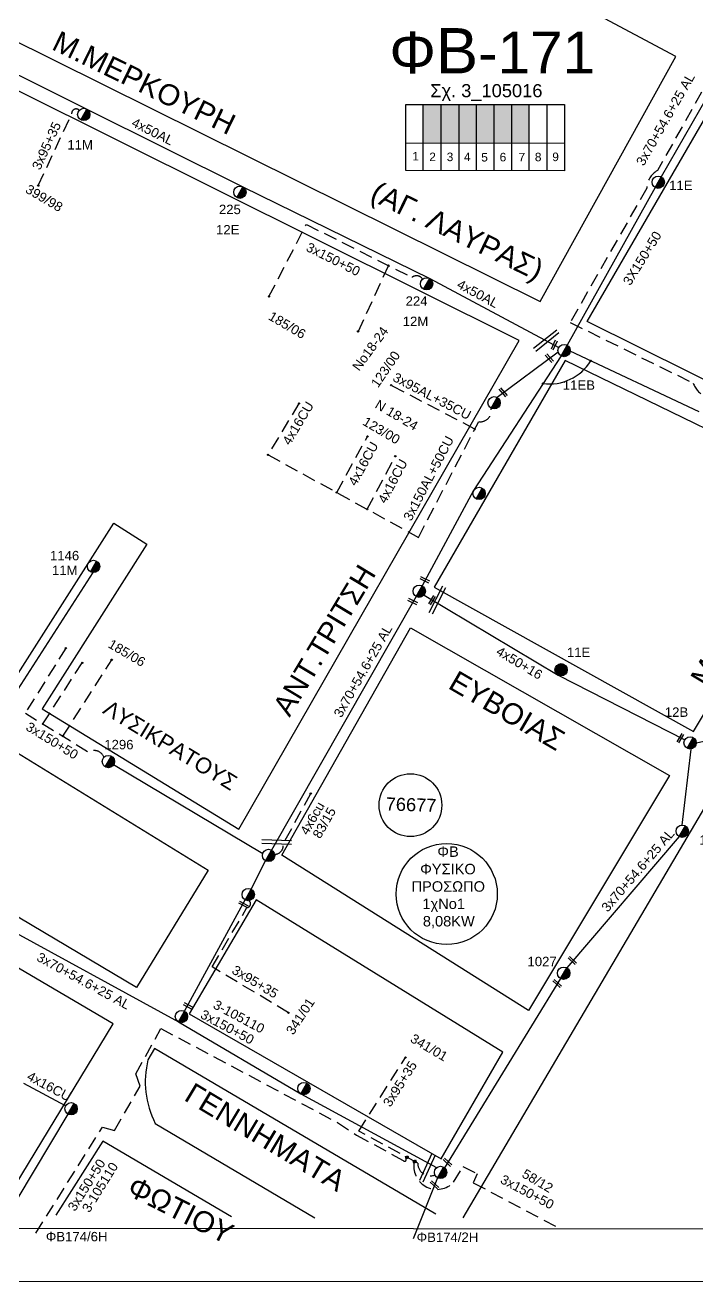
# Model space of a CAD drawing. Header units: millimetres. Extents: x 855 to 3091, y 750 to 2767.
# Drawn here: x 2088.7 to 2217.2, y 753.1 to 993.6 of the extents above; entities that cross this region are included whole.
import ezdxf
from ezdxf.enums import TextEntityAlignment as Align

# ---------------------------------------------------------------- set-up
doc = ezdxf.new("R2010")
doc.units = ezdxf.units.MM
doc.linetypes.add('DASHED', pattern=[19.05, 12.7, -6.35])
for name, color, linetype, lineweight in [('3x150+50', 7, 'Continuous', 30), ('3x150AL+50CU', 7, 'Continuous', 30), ('3x70+54.6+25 AL', 7, 'SYN_LINE', 30), ('3x95+35', 7, 'Continuous', 30), ('3x95AL+35CU', 7, 'Continuous', 30), ('4x16CU', 7, 'Continuous', 30), ('4x50+16', 7, 'Continuous', 30), ('4x50AL', 7, 'Continuous', 30), ('4x6CU', 7, 'Continuous', 30), ('Υπόβαθρο ΔΕΗ', 7, 'Continuous', 30)]:
    doc.layers.add(name, color=color, linetype=linetype, lineweight=lineweight)
for name, color, linetype in [('Pillar OTE', 7, 'Continuous'), ('TEXT ΚΑΛΩΔΙΩΝ', 7, 'Continuous'), ('Άγνωστα', 7, 'Continuous'), ('Επιγραφές - Σχήματα', 7, 'Continuous'), ('Καλώδια ΧΤ   3x150AL+50CU', 7, 'DASHED'), ('Μηχανική τομή', 7, 'Continuous'), ('Στύλος Ξύλινος', 7, 'Continuous'), ('Στύλος Ξύλινος @ 1', 7, 'Continuous'), ('Στύλος ΦΜ', 7, 'Continuous'), ('Στύλος ΦΜ @ 1', 7, 'Continuous'), ('Συνδέσεις', 7, 'Continuous'), ('Τομή', 7, 'Continuous')]:
    doc.layers.add(name, color=color, linetype=linetype)
doc.styles.add('arial', font='arial.ttf')
doc.styles.get("Standard").update_dxf_attribs({"font": 'arial.ttf'})
doc.linetypes.add('SYN_LINE', pattern='A,0.5,-0.0001,["/\\/\\/\\/",Standard,S=0.1,R=0,X=0,Y=-0.05],-0.25', length=0.7501)

# ---------------------------------------------------------------- blocks, each defined once
blk = doc.blocks.new('ΥΠΑΡΧΩΝ ΤΣΙΜΕΝΤΕΝΙΟΣ ΣΤΥΛΟΣ')
at = {"layer": 'Στύλος ΦΜ'}
blk.add_hatch(color=7, dxfattribs=at).paths.add_polyline_path([(-1.29, -2.28, 0.574793), (2.62, 0, 0.268822), (1.3, 2.27)])
at = {"layer": 'Στύλος ΦΜ', "color": 7}
blk.add_line((-1.29, -2.28), (1.3, 2.27), dxfattribs=at)
blk.add_circle((0, 0), 2.62, dxfattribs=at)
at = {"layer": 'Στύλος ΦΜ', "flags": 4}
for tag, p in [('ΑΡΙΘΜΟΣ', (-4.68, 8.05)), ('ΤΥΠΟΣ', (-4.91, 3.03))]:
    blk.add_attdef(tag, p, '', height=4, dxfattribs=at)
blk = doc.blocks.new('ΥΠΑΡΧΩΝ ΞΥΛΙΝΟΣ ΣΤΥΛΟΣ')
at = {"layer": 'Στύλος Ξύλινος'}
h = blk.add_hatch(color=7, dxfattribs=at)
h.paths.add_polyline_path([(-2.62, 0, 0.270008), (-1.29, -2.28), (1.3, 2.27, 0.576266)])
h.paths.add_polyline_path([(-1.29, -2.28, 0.574793), (2.62, 0, 0.268822), (1.3, 2.27)])
at = {"layer": 'Στύλος Ξύλινος', "color": 7}
blk.add_line((-1.29, -2.28), (1.3, 2.27), dxfattribs=at)
blk.add_circle((0, 0), 2.62, dxfattribs=at)
at = {"layer": 'Στύλος Ξύλινος', "flags": 4}
for tag, p in [('ΑΡΙΘΜΟΣ', (-4.91, 8.6)), ('ΤΥΠΟΣ', (-4.85, 3.39))]:
    blk.add_attdef(tag, p, '', height=4, dxfattribs=at)
blk = doc.blocks.new('ΜΗΧΑΝΙΚΗ ΤΟΜΗ')
at = {"layer": 'Μηχανική τομή', "ltscale": 40}
for p, q in [((-1.89, 0.78), (5.69, 0.78)), ((-1.89, -0.77), (5.69, -0.77))]:
    blk.add_line(p, q, dxfattribs=at)
blk = doc.blocks.new('_ΣΥΝΔΕΣΗ')
at = {"layer": 'Συνδέσεις', "linetype": 'SYN_LINE', "ltscale": 40}
blk.add_hatch(color=256, dxfattribs=at).paths.add_polyline_path([(0.5, -0.01, 1), (-0.5, -0.01, 1)])
at = {"layer": 'Συνδέσεις'}
blk.add_circle((0, -0.01), 0.5, dxfattribs=at)
blk = doc.blocks.new('ΤΟΜΗ')
at = {"layer": 'Τομή', "ltscale": 40}
for p, q in [((-5.68, 0), (17.06, 0)), ((-5.68, -2.77), (17.06, -2.77))]:
    blk.add_line(p, q, dxfattribs=at)
blk = doc.blocks.new('TSONTA XT1')
at = {"ltscale": 40}
h = blk.add_hatch(color=256, dxfattribs=at)
h.dxf.hatch_style = 1
h.paths.add_polyline_path([(595.96, 2487.66), (597.07, 2488.77), (595.96, 2489.87), (594.85, 2488.77)])
blk.add_lwpolyline([(594.85, 2488.77), (595.96, 2489.87), (597.07, 2488.77), (595.96, 2487.66)], close=True, dxfattribs=at)

msp = doc.modelspace()

# ---------------------------------------------------------------- hatches: boundary and pattern name
at = {"layer": 'Καλώδια ΧΤ   3x150AL+50CU', "linetype": 'DASHED', "lineweight": -3, "ltscale": 0.2}
h = msp.add_hatch(color=133, dxfattribs=at)
h.dxf.hatch_style = 1
h.paths.add_polyline_path([(2168.29, 978.42), (2164.85, 978.42), (2164.85, 971.06), (2168.29, 971.06)])
h = msp.add_hatch(color=6, dxfattribs=at)
h.dxf.hatch_style = 1
h.paths.add_polyline_path([(2168.29, 971.06), (2171.73, 971.05), (2171.73, 978.42), (2168.29, 978.42)])
h = msp.add_hatch(color=27, dxfattribs=at)
h.dxf.hatch_style = 1
h.paths.add_polyline_path([(2175.03, 978.42), (2171.73, 978.42), (2171.73, 971.05), (2175.03, 971.05)])
h = msp.add_hatch(color=1, dxfattribs=at)
h.dxf.hatch_style = 1
h.paths.add_polyline_path([(2178.41, 978.42), (2175.03, 978.42), (2175.03, 971.05), (2178.41, 971.05)])
h = msp.add_hatch(color=2, dxfattribs=at)
h.dxf.hatch_style = 1
h.paths.add_polyline_path([(2178.41, 971.05), (2181.81, 971.04), (2181.81, 978.42), (2178.41, 978.42)])
h = msp.add_hatch(color=85, dxfattribs=at)
h.dxf.hatch_style = 1
h.paths.add_polyline_path([(2181.81, 971.05), (2185.21, 971.04), (2185.21, 978.42), (2181.81, 978.42)])

# ---------------------------------------------------------------- linework, layer by layer
at = {"lineweight": -3, "ltscale": 0.2}
msp.add_circle((2169.35, 827.35), 9.67, dxfattribs=at)
at = {"layer": '3x150+50', "lineweight": -3}
msp.add_lwpolyline([(876.93, 763.69), (2934.6, 763.16), (2934.6, 1746.06), (876.93, 1746.06)], close=True, dxfattribs=at)
at = {"layer": '3x150+50', "color": 133, "linetype": 'DASHED', "lineweight": -3, "ltscale": 0.2}
msp.add_lwpolyline([(2248.55, 986.73), (2251.84, 992.51), (2234.04, 1002.65, 0.685474), (2229.32, 1000.73), (2209.66, 965.76, 0.262762), (2207.61, 962.41), (2192.97, 936.7), (2216.51, 925.11, 0.467057), (2222.21, 922.75)], format="xyb", dxfattribs=at)
at = {"layer": '3x150+50', "color": 30, "linetype": 'DASHED', "lineweight": -3, "ltscale": 0.2}
for points in [[(2135.34, 941.68), (2142.49, 955.47), (2162.71, 945.33, -0.450396), (2164.74, 945, 19.619072)], [(2096.48, 874.42), (2088.73, 861.97), (2100.87, 854.49, -0.479268), (2103.77, 853.51, 23.330205)], [(2090.73, 762.47), (2103.47, 782.73), (2105.8, 782.11), (2110.71, 790.6), (2109.85, 792.93), (2114.67, 801.62), (2148.44, 783.62), (2152.09, 781.21), (2161.01, 776.37), (2161.01, 776.37, 0.93116), (2161.59, 776.66)], [(2163.08, 775.85, 0.725852), (2170.67, 772.21), (2172.46, 775.24), (2175.2, 773.79), (2174.43, 772.11), (2190.96, 763.35)], [(2163.8, 775.88, 0.537206), (2167.09, 773.6, 105.922967)]]:
    msp.add_lwpolyline(points, format="xyb", dxfattribs=at)
for points in [[(2158.18, 947.6), (2152.39, 934.99)], [(2092.08, 859.91), (2099.61, 871.58)], [(2095.92, 857.54), (2105.26, 872.17)]]:
    msp.add_lwpolyline(points, dxfattribs=at)
at = {"layer": '3x150AL+50CU', "color": 6, "linetype": 'DASHED', "lineweight": -3, "ltscale": 0.2}
msp.add_lwpolyline([(2135.16, 911.38), (2163.93, 895.59), (2175.47, 917.73, 0.530476), (2177.83, 920.31, -4.096816)], format="xyb", dxfattribs=at)
at = {"layer": '3x70+54.6+25 AL', "color": 6, "linetype": 'SYN_LINE', "lineweight": -3, "ltscale": 15}
for points in [[(2230.9, 1000.35), (2210.4, 964.56)], [(2209.24, 962.52), (2192.39, 932.36)], [(2190.67, 931.03), (2178.99, 922.36)]]:
    msp.add_lwpolyline(points, dxfattribs=at)
at = {"layer": '3x70+54.6+25 AL', "color": 133, "linetype": 'SYN_LINE', "lineweight": -3, "ltscale": 15}
for points in [[(2217.63, 919.58), (2192.97, 931.19)], [(2191.22, 930.31), (2174.5, 904.55), (2164.68, 886.32)], [(2163.51, 884.27), (2135.85, 835.74)]]:
    msp.add_lwpolyline(points, dxfattribs=at)
at = {"layer": '3x70+54.6+25 AL', "color": 5, "linetype": 'SYN_LINE', "lineweight": -3, "ltscale": 15}
msp.add_lwpolyline([(2029.14, 772.91), (2046.44, 799.48), (2065.34, 832.98), (2082.72, 859.43), (2101.69, 888.86)], dxfattribs=at)
at = {"layer": '3x70+54.6+25 AL', "color": 85, "linetype": 'SYN_LINE', "lineweight": -3, "ltscale": 10}
msp.add_lwpolyline([(2225.97, 858.07), (2217.1, 856.21)], dxfattribs=at)
at = {"layer": '3x70+54.6+25 AL', "color": 151, "linetype": 'SYN_LINE', "lineweight": -3, "ltscale": 15}
for points in [[(2216.03, 855.08), (2214.36, 840.54)], [(2213.84, 838.34), (2192.31, 813.23)], [(2191.14, 811.18), (2168.94, 774.98)], [(2167.58, 773.07), (2162.93, 761.4)]]:
    msp.add_lwpolyline(points, dxfattribs=at)
at = {"layer": '3x70+54.6+25 AL', "color": 30, "linetype": 'SYN_LINE', "lineweight": -3, "ltscale": 15}
for points in [[(2134.14, 835.05), (2105.6, 852.04)], [(2065.96, 833.92), (2083.45, 821.74), (2118.01, 802.88), (2141.45, 789.09), (2167.41, 775)], [(2119.18, 804.92), (2130.79, 826.21)]]:
    msp.add_lwpolyline(points, dxfattribs=at)
at = {"layer": '3x70+54.6+25 AL', "color": 30, "linetype": 'SYN_LINE', "lineweight": -3, "ltscale": 8}
msp.add_lwpolyline([(2131.95, 828.25), (2134.68, 833.69)], dxfattribs=at)
at = {"layer": '3x70+54.6+25 AL', "color": 27, "linetype": 'SYN_LINE', "lineweight": -3, "ltscale": 15}
msp.add_lwpolyline([(2083.81, 763.38), (2096.89, 785.24)], dxfattribs=at)
at = {"layer": '3x95+35', "color": 30, "linetype": 'DASHED', "lineweight": -3, "ltscale": 0.2}
for points in [[(2091.21, 962.89), (2097.59, 976.64, -0.711802), (2099.04, 977.3, -3.638061)], [(2139.08, 804.64), (2124.45, 813.41), (2131.13, 824.75, 0.702977), (2131.52, 826.07, 26.697173)]]:
    msp.add_lwpolyline(points, format="xyb", dxfattribs=at)
msp.add_lwpolyline([(2163.8, 775.88), (2152.53, 782), (2161.46, 796.05)], dxfattribs=at)
at = {"layer": '3x95AL+35CU', "color": 6, "linetype": 'DASHED', "lineweight": -3, "ltscale": 0.2}
msp.add_lwpolyline([(2174.73, 916.3), (2158.72, 924.68)], dxfattribs=at)
at = {"layer": '4x16CU', "color": 6, "linetype": 'DASHED', "lineweight": -3, "ltscale": 0.2}
for points in [[(2141.06, 921.21), (2135.16, 911.38)], [(2148.3, 904.17), (2154.19, 914.92)], [(2154.13, 900.97), (2159.49, 911.09)]]:
    msp.add_lwpolyline(points, dxfattribs=at)
at = {"layer": '4x16CU', "color": 27, "linetype": 'SYN_LINE', "lineweight": -3, "ltscale": 10}
msp.add_lwpolyline([(2096.44, 786.83), (2088.45, 791.11)], dxfattribs=at)
at = {"layer": '4x50+16', "color": 151, "linetype": 'Continuous', "lineweight": -3, "ltscale": 0.2}
msp.add_lwpolyline([(2165.02, 884.56), (2190.66, 869.24), (2214.89, 856.83)], dxfattribs=at)
at = {"layer": '4x50AL', "color": 30, "linetype": 'Continuous', "lineweight": -3, "ltscale": 0.2}
msp.add_lwpolyline([(2049.03, 1001.31), (2074.48, 990.44), (2100.49, 977.52), (2130.36, 962.65), (2166.09, 945.12), (2190.77, 931.89)], dxfattribs=at)
at = {"layer": '4x6CU', "color": 133, "linetype": 'DASHED', "lineweight": -3, "ltscale": 0.2}
msp.add_lwpolyline([(2143.29, 846.52), (2138.01, 836.91, -0.495325), (2136.42, 834.96, -99.806439)], format="xyb", dxfattribs=at)
at = {"layer": 'Pillar OTE', "lineweight": -3, "ltscale": 40}
for points in [[(2161.52, 965.78), (2161.52, 978.42), (2191.86, 978.42), (2191.86, 965.75), (2161.52, 965.78)], [(2164.85, 965.78), (2164.85, 978.42)], [(2168.29, 965.78), (2168.29, 978.42)], [(2171.73, 965.77), (2171.73, 978.42)], [(2175.03, 965.77), (2175.03, 978.42)], [(2178.41, 965.77), (2178.41, 978.42)], [(2181.81, 965.76), (2181.81, 978.42)], [(2185.15, 965.76), (2185.15, 978.42)], [(2188.54, 965.76), (2188.54, 978.42)], [(2161.52, 971.06), (2191.86, 971.03)]]:
    msp.add_lwpolyline(points, dxfattribs=at)
at = {"layer": 'Επιγραφές - Σχήματα', "lineweight": -3}
msp.add_lwpolyline([(854.53, 1772.42), (3089.94, 1772.28), (3090.64, 753.14), (854.53, 753.28)], close=True, dxfattribs=at)
at = {"layer": 'Υπόβαθρο ΔΕΗ', "lineweight": -3}
for points in [[(2103.33, 1046.23), (2075.71, 996.11), (2187.24, 940.69), (2213.19, 987.59)], [(2196.24, 936.92), (2232.85, 1000.1), (2367.62, 923.38), (2334.59, 868.17)], [(2216.59, 858.45), (2243.98, 904.18), (2192.03, 929.44), (2166.94, 886.06)], [(2162.41, 878.29), (2212, 850.05), (2185.02, 805.09), (2137.77, 834.77)], [(2123.72, 831.89), (2109.99, 809.48), (2072.02, 831.98), (2086.42, 854.85)], [(2168.31, 776.67), (2180.09, 797.08), (2132.88, 826.23), (2120.1, 804.45)]]:
    msp.add_lwpolyline(points, close=True, dxfattribs=at)
for points in [[(2129.56, 839.75), (2183.18, 933.28), (2048.64, 1000.35), (2027.64, 958.72)], [(2016.95, 910.75), (1997.03, 874.55), (2030.4, 856.73), (2072.74, 922.01), (2078.86, 918.04), (2057.1, 884.25), (2085.57, 866.72), (2105.67, 898.32), (2111.95, 894.32), (2091.92, 862.78), (2129.56, 839.75)], [(2319.68, 763.32), (2337.86, 796.59), (2226.28, 856.78), (2172.43, 765.42)], [(2083.1, 765.6), (2105.51, 802.51), (2067.73, 824.68), (2033.53, 769.69), (2043.66, 763.39)], [(2128.19, 765.56), (2103.53, 780.05), (2094.59, 765.91)]]:
    msp.add_lwpolyline(points, dxfattribs=at)
msp.add_lwpolyline([(2167.27, 766.07), (2113.46, 797.78), (2112.18, 795.6, 0.177775), (2113.56, 783.47), (2144.14, 765.36)], format="xyb", dxfattribs=at)
msp.add_circle((2162.41, 844.35), 6, dxfattribs=at)
msp.add_arc((2188.99, 934.23), 9.29, 262.5507, 328.2519, dxfattribs=at)

# ---------------------------------------------------------------- block references
at = {"layer": 'Μηχανική τομή', "lineweight": -3}
for p, xscale, yscale, zscale, rotation in [((2189.76, 931.99), 0.2499999999999999, 0.2499999999999999, 0.2499999999999999, 65.68131416609452), ((2189.3, 929.53), 0.2499999999999999, 0.2499999999999999, 0.2499999999999999, 131.3626283321987), ((2180.49, 922.99), 0.2499999999999999, 0.2499999999999999, 0.2499999999999999, 131.3626283321987), ((2165.61, 887.22), 0.2499999999999999, 0.2499999999999999, 0.2499999999999999, 154.4806779447167), ((2163.28, 883.08), 0.2499999999999999, 0.2499999999999999, 0.2499999999999999, 154.4806779447167), ((2166.76, 883.99), 0.2499999999999999, 0.2499999999999999, 0.2499999999999999, 239.5618542671177), ((2214.27, 857.58), 0.2499999999999999, 0.2499999999999999, 0.2499999999999999, 239.5618542671177), ((2130.04, 825.61), 0.2499999999999999, 0.2499999999999999, 0.2499999999999999, 331.6805293492752), ((2193.73, 814.3), 0.2499999999999999, 0.2499999999999999, 0.2499999999999999, 137.1032363139675), ((2190.84, 809.91), 0.25, 0.25, 0.25, 137.1032363139675), ((2119.44, 806.18), 0.2499999999999999, 0.2499999999999999, 0.2499999999999999, 331.6805293492752), ((2169.86, 775.7), 0.25, 0.25, 0.25, 137.1032363139675), ((2167.36, 771.39), 0.25, 0.25, 0.25, 137.1032363139675)]:
    msp.add_blockref('ΜΗΧΑΝΙΚΗ ΤΟΜΗ', p, dxfattribs=dict(at, xscale=xscale, yscale=yscale, zscale=zscale, rotation=rotation))
at = {"layer": 'Στύλος Ξύλινος @ 1', "lineweight": -3, "ltscale": 40}
ref = msp.add_blockref('ΥΠΑΡΧΩΝ ΞΥΛΙΝΟΣ ΣΤΥΛΟΣ', (2191.24, 870.26), dxfattribs=dict(at, xscale=0.4499999999998182, yscale=0.4499999999998182, zscale=0.4499999999998182))
ref.add_attrib('ΑΡΙΘΜΟΣ', '11E', (2192.34, 872.7), dxfattribs={"layer": 'Στύλος Ξύλινος', "height": 1.8, "flags": 4})
at = {"layer": 'Στύλος ΦΜ @ 1', "lineweight": -3, "ltscale": 40}
ref = msp.add_blockref('ΥΠΑΡΧΩΝ ΤΣΙΜΕΝΤΕΝΙΟΣ ΣΤΥΛΟΣ', (2099.91, 976.5), dxfattribs=dict(at, xscale=0.4499999999998181, yscale=0.4499999999998181, zscale=0.4499999999998181))
ref.add_attrib('ΑΡΙΘΜΟΣ', '11M', (2096.77, 969.8), dxfattribs={"layer": 'Στύλος ΦΜ', "height": 1.8, "flags": 4})
ref = msp.add_blockref('ΥΠΑΡΧΩΝ ΤΣΙΜΕΝΤΕΝΙΟΣ ΣΤΥΛΟΣ', (2209.82, 963.54), dxfattribs=dict(at, xscale=0.4499999999998181, yscale=0.4499999999998181, zscale=0.4499999999998181))
ref.add_attrib('ΤΥΠΟΣ', '11E', (2211.91, 962.05), dxfattribs={"layer": 'Στύλος ΦΜ', "height": 1.8, "flags": 4})
ref = msp.add_blockref('ΥΠΑΡΧΩΝ ΤΣΙΜΕΝΤΕΝΙΟΣ ΣΤΥΛΟΣ', (2129.77, 961.63), dxfattribs=dict(at, xscale=0.4499999999998181, yscale=0.4499999999998181, zscale=0.4499999999998181))
ref.add_attrib('ΤΥΠΟΣ', '12E', (2125.21, 953.55), dxfattribs={"layer": 'Στύλος ΦΜ', "height": 1.8, "flags": 4})
ref.add_attrib('ΑΡΙΘΜΟΣ', '225', (2125.76, 957.44), dxfattribs={"layer": 'Στύλος ΦΜ', "height": 1.8, "flags": 4})
ref = msp.add_blockref('ΥΠΑΡΧΩΝ ΤΣΙΜΕΝΤΕΝΙΟΣ ΣΤΥΛΟΣ', (2165.5, 944.1), dxfattribs=dict(at, xscale=0.4499999999998181, yscale=0.4499999999998181, zscale=0.4499999999998181))
ref.add_attrib('ΤΥΠΟΣ', '12M', (2160.93, 936.02), dxfattribs={"layer": 'Στύλος ΦΜ', "height": 1.8, "flags": 4})
ref.add_attrib('ΑΡΙΘΜΟΣ', '224', (2161.48, 939.91), dxfattribs={"layer": 'Στύλος ΦΜ', "height": 1.8, "flags": 4})
ref = msp.add_blockref('ΥΠΑΡΧΩΝ ΤΣΙΜΕΝΤΕΝΙΟΣ ΣΤΥΛΟΣ', (2191.81, 931.33), dxfattribs=dict(at, xscale=0.4499999999998181, yscale=0.4499999999998181, zscale=0.4499999999998181))
ref.add_attrib('ΤΥΠΟΣ', '11EB', (2191.56, 923.82), dxfattribs={"layer": 'Στύλος ΦΜ', "height": 1.8, "flags": 4})
at = {"layer": 'Στύλος ΦΜ @ 1', "lineweight": -3, "ltscale": 40, "xscale": 0.4499999999998181, "yscale": 0.4499999999998181, "zscale": 0.4499999999998181}
for p in [(2178.41, 921.34), (2175.53, 903.99), (2164.09, 885.29), (2135.27, 834.72), (2131.37, 827.23), (2118.59, 803.9), (2142.03, 790.12), (2097.47, 786.27), (2168.16, 774.09)]:
    msp.add_blockref('ΥΠΑΡΧΩΝ ΤΣΙΜΕΝΤΕΝΙΟΣ ΣΤΥΛΟΣ', p, dxfattribs=at)
at = {"layer": 'Στύλος ΦΜ @ 1', "lineweight": -3, "ltscale": 40}
ref = msp.add_blockref('ΥΠΑΡΧΩΝ ΤΣΙΜΕΝΤΕΝΙΟΣ ΣΤΥΛΟΣ', (2101.78, 890.04), dxfattribs=dict(at, xscale=0.4499999999998181, yscale=0.4499999999998181, zscale=0.4499999999998181))
ref.add_attrib('ΤΥΠΟΣ', '1146', (2093.44, 891.2), dxfattribs={"layer": 'Στύλος ΦΜ', "height": 1.8, "rotation": 360, "flags": 4})
ref.add_attrib('ΑΡΙΘΜΟΣ', '11M', (2093.82, 888.38), dxfattribs={"layer": 'Στύλος ΦΜ', "height": 1.8, "rotation": 360, "flags": 4})
ref = msp.add_blockref('ΥΠΑΡΧΩΝ ΤΣΙΜΕΝΤΕΝΙΟΣ ΣΤΥΛΟΣ', (2215.92, 856.26), dxfattribs=dict(at, xscale=0.449999999999818, yscale=0.449999999999818, zscale=0.449999999999818))
ref.add_attrib('ΤΥΠΟΣ', '12B', (2211.08, 861.25), dxfattribs={"layer": 'Στύλος ΦΜ', "height": 1.8, "flags": 4})
ref = msp.add_blockref('ΥΠΑΡΧΩΝ ΤΣΙΜΕΝΤΕΝΙΟΣ ΣΤΥΛΟΣ', (2104.61, 852.69), dxfattribs=dict(at, xscale=0.449999999999818, yscale=0.449999999999818, zscale=0.449999999999818))
ref.add_attrib('ΤΥΠΟΣ', '1296', (2103.83, 855.04), dxfattribs={"layer": 'Στύλος ΦΜ', "height": 1.8, "flags": 4})
ref = msp.add_blockref('ΥΠΑΡΧΩΝ ΤΣΙΜΕΝΤΕΝΙΟΣ ΣΤΥΛΟΣ', (2214.42, 839.37), dxfattribs=dict(at, xscale=0.449999999999818, yscale=0.449999999999818, zscale=0.449999999999818))
ref.add_attrib('ΤΥΠΟΣ', '12M', (2217.67, 836.78), dxfattribs={"layer": 'Στύλος ΦΜ', "height": 1.8, "flags": 4})
ref = msp.add_blockref('ΥΠΑΡΧΩΝ ΤΣΙΜΕΝΤΕΝΙΟΣ ΣΤΥΛΟΣ', (2191.72, 812.2), dxfattribs=dict(at, xscale=0.449999999999818, yscale=0.449999999999818, zscale=0.449999999999818))
ref.add_attrib('ΤΥΠΟΣ', '1027', (2184.8, 813.54), dxfattribs={"layer": 'Στύλος ΦΜ', "height": 1.8, "flags": 4})
at = {"layer": 'Συνδέσεις', "lineweight": -3, "xscale": 0.25, "yscale": 0.25, "zscale": 0.25}
for p in [(2091.21, 962.89), (2158.18, 947.61), (2135.34, 941.68), (2152.39, 935), (2196.9, 929.34), (2158.72, 924.69), (2187.79, 925.02), (2141.07, 921.21), (2174.73, 916.3), (2154.19, 914.92), (2135.16, 911.38), (2159.5, 911.1), (2148.3, 904.17), (2154.13, 900.97), (2096.48, 874.42), (2099.61, 871.58), (2105.26, 872.17), (2092.08, 859.91), (2095.92, 857.55), (2143.34, 846.56), (2139.08, 804.64), (2161.46, 796.05)]:
    msp.add_blockref('_ΣΥΝΔΕΣΗ', p, dxfattribs=at)
at = {"layer": 'Συνδέσεις', "rotation": 333.0047792579682}
for p, xscale, yscale, zscale in [((1651.04, 178.2), 0.3075184835441075, 0.3075184835441075, 0.3075184835441075), ((1652.53, 177.39), 0.3075184835441076, 0.3075184835441076, 0.3075184835441076)]:
    msp.add_blockref('TSONTA XT1', p, dxfattribs=dict(at, xscale=xscale, yscale=yscale, zscale=zscale))
at = {"layer": 'Τομή', "lineweight": -3}
for p, xscale, yscale, zscale, rotation in [((2187.05, 932.66), 0.2499999999999998, 0.2499999999999998, 0.2499999999999998, 38.3761921616345), ((2166.66, 882.51), 0.2499999999999998, 0.2499999999999998, 0.2499999999999998, 63.1580293047649), ((2135.41, 837.73), 0.2499999999999998, 0.2499999999999998, 0.2499999999999998, 357.9338931049164), ((2164.79, 773.88), 0.2499999999999999, 0.2499999999999999, 0.2499999999999999, 65.3233672878848)]:
    msp.add_blockref('ΤΟΜΗ', p, dxfattribs=dict(at, xscale=xscale, yscale=yscale, zscale=zscale, rotation=rotation))

# ---------------------------------------------------------------- texts
at = {"lineweight": -3, "ltscale": 40, "width": 65.6312, "attachment_point": 1, "style": 'arial'}
for s, insert, char_height, rotation in [('M.MEPKOYPH', (2095.31, 992.66), 4, 334.0445), ('(ΑΓ. ΛΑΥΡΑΣ)', (2156.19, 963.84), 4, 334.0445), ('ANT.TPITΣH', (2135.85, 863.11), 4, 58.902), ('EYBOIAΣ', (2171.41, 870.28), 4, 329.784), ('ΛΥΣΙΚΡΑΤΟΥΣ', (2104.89, 864.63), 3, 328.6579), ('ΓENNHMATA', (2120.94, 791.43), 4, 329), ('ΦΩTIOY', (2109.67, 773.54), 4, 333.2414)]:
    msp.add_mtext(s, dxfattribs=dict(at, insert=insert, char_height=char_height, rotation=rotation))
at = {"lineweight": -3, "ltscale": 30, "char_height": 1.63, "width": 11.2573, "attachment_point": 1}
for s, insert in [('1', (2162.77, 969.34)), ('2', (2166.01, 969.21)), ('3', (2169.34, 969.21)), ('4', (2172.64, 969.21)), ('5', (2175.95, 969.13)), ('6', (2179.47, 969.16)), ('7', (2183.09, 969.16)), ('8', (2186.21, 969.18)), ('9', (2189.54, 969.21))]:
    msp.add_mtext(s, dxfattribs=dict(at, insert=insert))
at = {"layer": 'TEXT ΚΑΛΩΔΙΩΝ', "linetype": 'Continuous', "lineweight": -3, "ltscale": 0.2}
for s, rotation, p in [('3x70+54.6+25 AL', 60.1925, (2211.19, 975.58)), ('3x95+35', 65.135, (2092.77, 970.52)), ('4x50AL', 333.529, (2113.1, 973.25)), ('3x150+50', 333.3665, (2147.64, 948.81)), ('4x50AL', 331.7974, (2175.31, 942.22)), ('3x95AL+35CU', 332.356, (2166.54, 922.62)), ('4x16CU', 59.0114, (2140.9, 917.43)), ('4x16CU', 61.2777, (2153.38, 909.69)), ('3x150AL+50CU', 62.4592, (2165.87, 906.88)), ('4x16CU', 62.1083, (2159.01, 906.34)), ('3x70+54.6+25 AL', 60.3162, (2153.32, 870.02)), ('4x50+16', 329.1355, (2183.26, 871.56)), ('3x150+50', 328.3781, (2093.86, 856.7)), ('4x6cu', 60.3162, (2143.63, 841.85)), ('83/15', 60.3162, (2145.91, 840.97)), ('3x70+54.6+25 AL', 49.3977, (2205.92, 831.88)), ('3x70+54.6+25 AL', 331.3749, (2099.87, 810.73)), ('3x95+35', 329.0742, (2132.69, 810.57)), ('3x150+50', 331.9439, (2127.38, 801.91)), ('3x95+35', 57.554, (2160.4, 791.03)), ('4x16CU', 331.8771, (2093.29, 790.56)), ('3x150+50', 57.8312, (2100.43, 771.68)), ('3x150+50', 332.0863, (2184.76, 770.35))]:
    msp.add_text(s, height=1.8, rotation=rotation, dxfattribs=at).set_placement(p, align=Align.MIDDLE_CENTER)
at = {"layer": 'Άγνωστα', "color": 7, "lineweight": -3, "insert": (2166.19, 982.31), "char_height": 2.5, "width": 4.551914400963142e-14, "attachment_point": 1}
msp.add_mtext('Σχ. 3_105016', dxfattribs=at)
at = {"layer": 'Άγνωστα', "lineweight": -3, "ltscale": 40, "char_height": 1.8, "attachment_point": 1, "style": 'arial'}
for s, insert, width, rotation in [('399/98', (2089.49, 963.23), 12.7137, 329.517), ('3X150+50', (2202.94, 944.57), 34.0855, 58.2152), ('185/06', (2135.98, 938.93), 12.7137, 329.517), ('No18-24', (2151.14, 928.34), 12.7137, 53.6536), ('123/00', (2154.72, 925.1), 12.7137, 55.6689), ('N 18-24', (2156.37, 922.03), 12.7137, 329.517), ('123/00', (2154.01, 918.78), 12.7137, 329.517), ('185/06', (2105.3, 876.2), 12.7137, 329.517), ('3-105110', (2125.33, 807.19), 34.0855, 332), ('341/01', (2138.47, 801.23), 12.7137, 56.76), ('341/01', (2163.12, 800.72), 12.7137, 329.517), ('3-105110', (2099.45, 767.2), 34.0855, 58.2152), ('58/12', (2184.49, 774.84), 12.7137, 329.517)]:
    msp.add_mtext(s, dxfattribs=dict(at, insert=insert, width=width, rotation=rotation))
at = {"layer": 'Άγνωστα', "lineweight": -3, "insert": (2157.72, 845.85), "char_height": 2.5, "width": 13.4112, "attachment_point": 1, "rotation": 358.1643}
msp.add_mtext('76677', dxfattribs=at)
at = {"layer": 'Άγνωστα', "lineweight": -3, "ltscale": 0.2, "char_height": 1.8, "width": 18.6352, "attachment_point": 1, "style": 'arial'}
for s, insert in [('ΦB174/6H', (2092.65, 762.7)), ('ΦB174/2H', (2163.59, 762.58))]:
    msp.add_mtext(s, dxfattribs=dict(at, insert=insert))
at = {"layer": 'Υπόβαθρο ΔΕΗ', "lineweight": -3}
msp.add_text('Μ.ΧΑΤΖΗΔΑΚΗ', height=4, rotation=59.0848, dxfattribs=at).set_placement((2227.68, 884.76), align=Align.MIDDLE_CENTER)
at = {"layer": 'Υπόβαθρο ΔΕΗ', "lineweight": -3, "attachment_point": 1}
for s, insert, char_height, width in [('Φ{\\H1.0833x;B}-171', (2158.37, 993.03), 8, 84.6573), ('{\\W8.64836; }ΦΒ \\P{\\W4.42067; }ΦΥΣΙΚΟ \\P{\\W2.28183; }ΠΡΟΣΩΠΟ', (2160.84, 836.46), 2, 17.2548), ('{\\W5.64925; }1χΝο1\\P{\\W5.75643; }8,08KW', (2160.31, 826.48), 2, 17.2548)]:
    msp.add_mtext(s, dxfattribs=dict(at, insert=insert, char_height=char_height, width=width))

doc.saveas('drawing.dxf')
